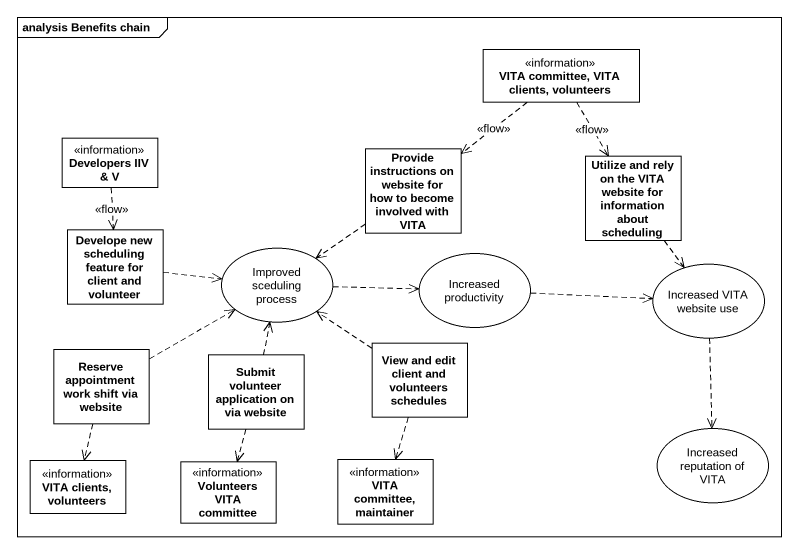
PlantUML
@startuml
mainframe analysis Benefits chain
allowmixing
hide circle
hide empty members
class "VITA committee, VITA clients, volunteers" as VITA_committee_VITA_clients <<information>>
class "Developers IIV & V" as Developers_IIV_V <<information>>
class "Provide instructions on website for how to become involved with VITA" as Provide_instructions_on
class "Utilize and rely on the VITA website for information about scheduling" as Utilize_and_rely_on_the
class "Develope new scheduling feature for client and volunteer" as Develope_new_scheduling
usecase "Improved sceduling process" as Improved_sceduling_process
usecase "Increased productivity" as Increased_productivity
usecase "Increased VITA website use" as Increased_VITA_website_use
class "Reserve appointment work shift via website" as Reserve_appointment_work
class "Submit volunteer application on via website" as Submit_volunteer
class "View and edit client and volunteers schedules" as View_and_edit_client_and
usecase "Increased reputation of VITA" as Increased_reputation_of_VITA
class "VITA clients, volunteers" as VITA_clients_volunteers <<information>>
class "Volunteers VITA committee" as Volunteers_VITA_committee <<information>>
class "VITA committee, maintainer" as VITA_committee_maintainer <<information>>
VITA_committee_VITA_clients ..> Provide_instructions_on : <<flow>>
VITA_committee_VITA_clients ..> Utilize_and_rely_on_the : <<flow>>
Developers_IIV_V ..> Develope_new_scheduling : <<flow>>
Provide_instructions_on ..> Improved_sceduling_process
Utilize_and_rely_on_the ..> Increased_VITA_website_use
Develope_new_scheduling .right.> Improved_sceduling_process
Improved_sceduling_process .right.> Increased_productivity
Increased_productivity .right.> Increased_VITA_website_use
Increased_VITA_website_use ..> Increased_reputation_of_VITA
Reserve_appointment_work .right.> Improved_sceduling_process
Reserve_appointment_work ..> VITA_clients_volunteers
Submit_volunteer .up.> Improved_sceduling_process
Submit_volunteer ..> Volunteers_VITA_committee
View_and_edit_client_and .up.> Improved_sceduling_process
View_and_edit_client_and ..> VITA_committee_maintainer
@enduml
